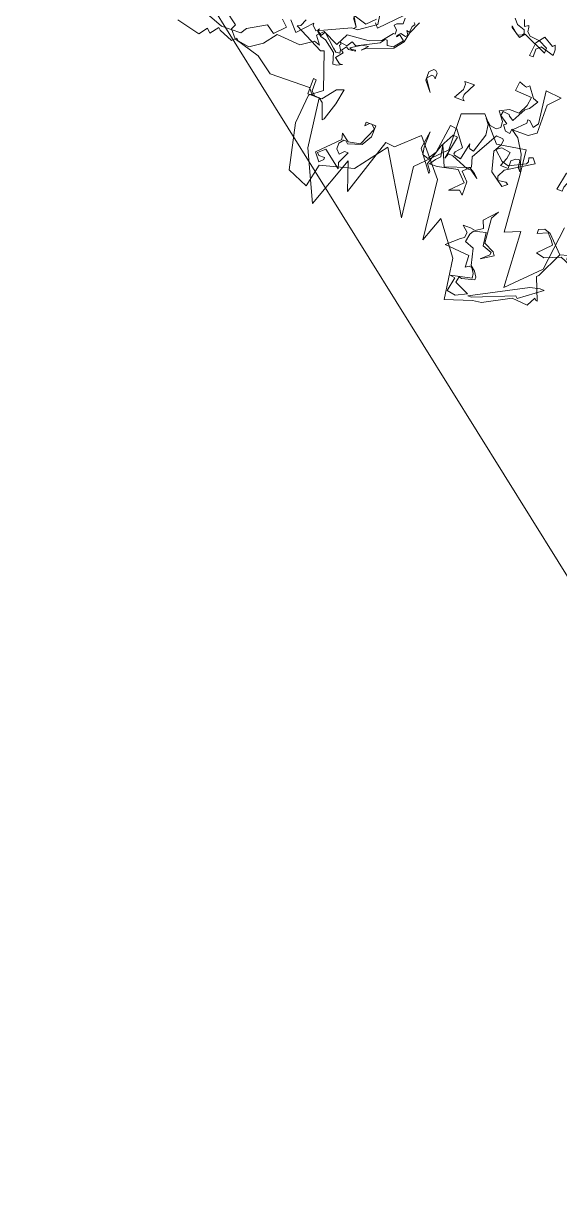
# Model space of a CAD drawing. Header units: metres. Extents: x -71 to 881, y -503 to 661.
# Drawn here: x 144.04 to 149.29, y 414.78 to 426.25 of the extents above; entities that cross this region are included whole.
import ezdxf

# ---------------------------------------------------------------- set-up
doc = ezdxf.new("R2010")
doc.units = ezdxf.units.M
doc.layers.add('04. Pisos', color=8, linetype='Continuous', lineweight=5)
doc.layers.add('ARBRE', color=100, linetype='Continuous', lineweight=13, true_color=0x00ff3f)

# ---------------------------------------------------------------- blocks, each defined once
blk = doc.blocks.new('WMF2', base_point=(0, 0.01))
at = {"color": 251, "lineweight": 0, "true_color": 0x636466}
for points in [[(212.07, -61.12), (204.08, -54.99), (204.77, -53.52), (202.84, -51.25), (195.1, -48.95), (190.12, -45.33), (178.29, -45.44), (176.89, -43.78), (174.7, -43.59), (173.01, -29.2), (166.39, -14.78), (160.89, -29.58), (158.19, -21.39), (152.68, -38.14), (149.95, -37.75), (143.85, -43.43), (139.57, -38.33), (135.29, -33.25), (133.39, -15.7), (130.63, -23.1), (123.64, -13.73), (121.99, -1.9), (114.39, -4.34), (111.72, -4.67), (103.98, -8.76), (99.27, -8.35), (97.95, -10.89), (97.46, -10.41), (97.02, -10.37), (99.54, -16.88), (99.06, -17.38), (95.41, -24.9)], [(100.3, -13.3), (97.37, -13.9), (96.16, -13.9), (102.61, -9.16), (103.21, -9.75), (114.9, -5.14), (116, -5.14), (100.3, -13.3), (100.3, -13.3)], [(122.03, -4.59), (121.2, -8.62), (122.72, -8.94), (116.58, -10.22), (116.74, -11.56), (117.68, -13), (118.53, -13.17), (119.53, -12.5), (119.62, -15.95), (127.05, -16.59), (123.52, -19.64), (122.5, -20.31), (122.25, -21.93), (124.05, -23.52), (121.84, -23.52), (120.32, -23.2), (118.31, -24.55), (119.17, -26.74), (115.88, -30.39), (117.14, -28.09), (116.53, -20.76), (113.49, -19.25), (112.89, -18.34), (116.25, -16.14), (114.07, -18.14), (114, -18.92), (116.7, -19.9), (117.23, -23.8), (120.73, -22.94), (121.42, -21.76), (121.9, -19.39), (119.14, -18.3), (118.02, -13.51), (116.67, -12.35), (115.65, -10.82), (115.72, -10.05), (119.34, -9.11), (120.19, -9.29), (120.53, -7.61), (116.29, -5.59), (119.5, -4.04), (122.03, -4.59), (122.03, -4.59)], [(185.71, -63.11), (186.56, -61.11), (187.58, -60.7), (178.92, -56.25), (177.9, -56.66), (174.32, -45.95), (177.81, -43.34), (178.67, -34.61), (175.87, -21.54), (169.72, -18.91), (168.26, -25.61), (158.55, -28.14), (151.66, -37.02), (141.23, -19.49), (142.97, -34.33), (135.13, -42.17), (135.3, -53.01), (129.01, -55.27), (122.91, -48.29), (114.53, -49.68), (113.77, -42.55), (112.45, -25.61), (108.09, -27.35), (107.21, -10.78), (98.49, -19.49), (96.74, -32.59)], [(95.41, -24.9), (93.1, -25.5), (93.1, -24.4), (91.88, -23.19), (94.81, -24.4), (99.43, -22.59), (101.87, -23.19), (98.33, -26.72), (98.94, -27.82), (100.65, -29.64), (103.57, -28.43), (103.57, -29.64), (101.87, -30.26), (100.05, -29.64), (95.41, -24.9), (95.41, -24.9)], [(169.87, -28.84), (169.25, -28.23), (167.56, -28.23), (167.56, -27.6), (168.66, -26.5), (170.48, -28.84), (164.64, -34.67), (165.12, -36.39), (162.8, -34.67), (159.28, -35.28), (156.97, -40.52), (158.19, -41.62), (158.8, -41.62), (159.88, -40.52), (159.88, -41.62), (156.97, -41.62), (156.97, -38.21), (158.8, -35.28), (162.8, -34.07), (163.41, -34.67), (164.03, -34.67), (165.12, -33.45), (165.12, -31.75), (164.03, -30.53), (162.8, -31.75), (161.71, -31.75), (163.41, -28.23), (162.8, -26.5), (168.04, -30.53), (169.87, -28.84), (169.87, -28.84)], [(127.86, -39.54), (126.03, -38.33), (124.94, -37.24), (127.24, -38.94), (128.46, -38.94), (129.55, -37.85), (127.24, -35.41), (127.24, -31.39), (128.46, -32.48), (131.38, -31.39), (127.86, -34.91), (130.76, -37.85), (136.62, -36.62), (138.93, -36.62), (137.71, -38.33), (136.62, -39.54), (137.23, -43.08), (134.79, -37.24), (127.86, -39.54), (127.86, -39.54)], [(120.42, -66.45), (119.65, -67.04), (117.45, -64.06), (115.93, -63.49), (117.61, -61.04), (118.69, -60.22), (120.94, -56.22), (122.15, -57.02), (122.44, -57.42), (124.35, -57.69), (124.6, -56.41), (122.13, -54.73), (122.91, -54.15), (121.8, -52.67), (120.44, -52.47), (120.32, -53.77), (117.85, -52.09), (115.45, -48.04), (114.13, -43.19), (114.93, -44.29), (115.11, -45.98), (115.4, -46.38), (116.35, -46.16), (117.52, -45.28), (117.5, -42.97), (119.86, -43.05), (118.8, -45.54), (118.53, -47.44), (121.17, -47.9), (122.64, -46.8), (121.69, -48.6), (121.49, -49.97), (121.78, -50.35), (123.77, -50.57), (128.28, -42.59), (127.38, -39.75), (128.46, -38.94), (133.52, -40.99), (134.82, -41.11), (135.39, -39.6), (134.06, -46.44), (135.36, -46.55), (137.61, -42.55), (139.52, -36.52), (138.12, -34.62), (138.22, -33.95), (142.72, -39.97), (141.89, -45.21), (141.95, -40.55), (141.61, -38.48), (139.96, -37.89), (138.27, -40.36), (137.04, -48.82), (135.07, -48.6), (131.68, -44.07), (133.27, -42.27), (133.42, -41.67), (133.14, -41.28), (131.16, -40.93), (130.09, -45.87), (129.9, -44.79), (129.67, -44.48), (128.38, -44.23), (126.63, -49.66), (127.08, -52.73), (128.25, -54.29), (126.47, -52.71), (124.5, -52.36), (123.39, -53.17), (123.49, -54.92), (125.42, -57.49), (122.86, -58.8), (119.88, -58.72), (118.5, -61.58), (118.12, -64.16), (123.08, -64.47), (122.69, -67.2), (121.11, -66.56), (120.42, -66.45), (120.42, -66.45)], [(122.64, -46.8), (119.8, -44.2), (117.78, -43.62), (113.05, -45.94), (112.69, -46.71), (113.05, -47.75), (111.9, -48.16), (110.76, -46.76), (118.41, -42.1), (119.56, -39.88), (119.15, -38.74), (116.82, -39.05), (116.04, -38.68), (117.45, -37.54), (121.56, -40.46), (122.95, -46.17), (122.64, -46.8), (122.64, -46.8)], [(174.7, -43.59), (178.13, -43.59), (178.13, -48.16), (177.26, -48.16), (177.26, -44.83), (176.02, -43.59), (173.91, -43.59), (170.9, -47.37), (168.8, -48.16), (169.68, -43.59), (171.36, -38.49), (171.81, -38.05), (173.47, -42.7), (174.7, -43.59), (174.7, -43.59)], [(99.65, -46.23), (100.87, -43.31), (100.87, -42.08), (102.57, -42.08), (101.47, -47.33), (100.87, -47.33), (99.65, -46.23), (99.65, -46.23)], [(213.57, -55.55), (207.7, -53.3), (201.85, -53.37), (200.78, -55.09), (195.57, -58.07), (193.11, -56.39), (190.24, -59.36), (192.08, -61.04)], [(189.77, -61.68), (187.3, -58.79), (183.33, -62.96), (183.33, -62.37), (182.1, -61.15), (172.77, -65.4), (172.29, -65.4), (171.68, -66.02), (173.43, -68.94), (169.39, -67.77), (166.98, -70.11)], [(166.96, -69.01), (165.85, -67.81), (160.08, -73.71)], [(159.47, -73.11), (159.44, -71.4), (161.14, -70.78), (161.73, -70.16), (160.64, -69.08), (160.62, -67.87), (161.11, -67.86), (163.5, -64.91), (166.9, -63.65), (173.36, -63.08), (175.14, -59.53), (179.8, -61.8), (181.48, -60.07), (179.75, -57.65), (181.46, -58.23), (184.95, -55.88), (192.02, -56.41), (194.9, -52.85), (198.42, -50.48), (201.82, -51.06), (202.43, -51.55), (203.66, -50.42), (207.69, -52.09), (208.3, -52.68), (210.1, -50.35), (211.21, -51.44), (213, -49.09), (219.97, -50.84)], [(113.17, -63.62), (113.17, -55.18), (115.36, -53.65), (120.07, -53.65), (116.91, -56.82), (116.91, -57.81), (116.37, -57.81), (114.82, -56.28), (113.72, -57.81), (114.82, -67.35), (110.12, -66.81), (113.17, -63.62), (113.17, -63.62)], [(147.98, -61.05), (146.87, -62.15), (146.26, -62.15), (145.66, -61.53), (145.66, -59.83), (146.26, -60.44), (146.87, -60.44), (147.98, -59.23), (145.66, -55.68), (147.98, -58.61), (147.98, -61.05), (147.98, -61.05)], [(156.89, -69.51), (157.43, -66.75), (159.56, -64.03), (167.3, -61.05), (168.14, -60.32), (166.54, -62.02), (168.32, -61.8), (171.36, -59.94), (170.42, -59.42), (170.47, -59.72), (169.59, -59.84), (169.56, -59.52), (171.59, -59.29), (172.31, -59.83), (173.34, -58.5), (172.64, -57.96), (174.22, -55.94), (172.57, -54.64), (171.71, -54.74), (173.12, -54.01), (174.29, -53.87), (175.3, -57.08), (178.61, -59.71), (180.18, -60.09), (181.49, -61.11), (181.56, -61.74), (181.3, -62.07), (181.53, -61.43), (180.22, -60.39), (179.42, -61.68), (175.68, -58.22), (174.72, -57.4), (173.53, -57.53), (173.65, -58.47), (174.34, -59.58), (174.13, -59.93), (174.18, -60.23), (174.45, -60.45), (172.34, -60.13), (171.33, -61.75), (169.98, -60.98), (163.78, -64.16), (162.73, -65.48), (162.11, -65.55), (161.63, -64.1), (159.84, -64.31), (157.76, -66.95), (159.09, -68.05), (159.4, -68.02), (159.94, -67.33), (159.98, -67.64), (159.15, -68.6), (157.6, -68.22), (157.12, -68.85), (157.81, -69.96), (157.22, -69.78), (156.92, -69.81), (156.81, -71.58), (156.27, -72.27), (156.3, -72.59), (156.65, -72.85)], [(155.18, -73.27), (156.89, -69.51), (156.89, -69.51)], [(136.37, -58.45), (136.37, -57.37), (135.76, -56.76), (138.68, -56.76), (136.98, -59.69), (136.98, -61.39), (137.47, -62), (134.54, -62), (136.37, -58.45), (136.37, -58.45)], [(171.68, -66.02), (173.31, -68.24)], [(166.58, -71.59), (166.11, -68.82), (171.09, -65.45), (172.15, -65.45), (171.68, -66.02), (171.68, -66.02)], [(122.21, -79.14), (120.38, -81.45), (117.46, -79.74), (116.86, -80.36), (116.37, -79.14), (116.37, -77.44), (120.38, -78.53), (121.59, -77.44), (121.59, -75.13), (122.69, -75.13), (122.21, -79.14), (122.21, -79.14)], [(130.11, -83.69), (128.85, -82.3), (126.54, -81.5), (126.24, -80.52), (126.57, -79.87), (128, -79.47), (130.14, -81.38), (129.97, -80.9), (127.04, -78.97), (125.91, -80.36), (118.92, -77.16), (118.88, -78.69), (121.4, -80.01), (124.34, -80.36), (125.43, -81.26), (125.58, -82.58), (125.74, -83.07), (126.83, -82.4), (127.49, -84.3)]]:
    blk.add_lwpolyline(points, dxfattribs=at)

msp = doc.modelspace()

# ---------------------------------------------------------------- linework, layer by layer
at = {"layer": '04. Pisos'}
msp.add_lwpolyline([(99.448, 460.229), (117.705, 471.652), (159.987, 403.785), (294.216, 488.221)], dxfattribs=at)

# ---------------------------------------------------------------- block references
at = {"layer": 'ARBRE', "color": 251, "lineweight": 5, "true_color": 0x636466, "xscale": 0.03451886634015593, "yscale": 0.03451886634015593, "zscale": 0.03451886634015593, "rotation": 160.1685466476646}
msp.add_blockref('WMF2', (152.095, 422.06), dxfattribs=at)

doc.saveas('drawing.dxf')
